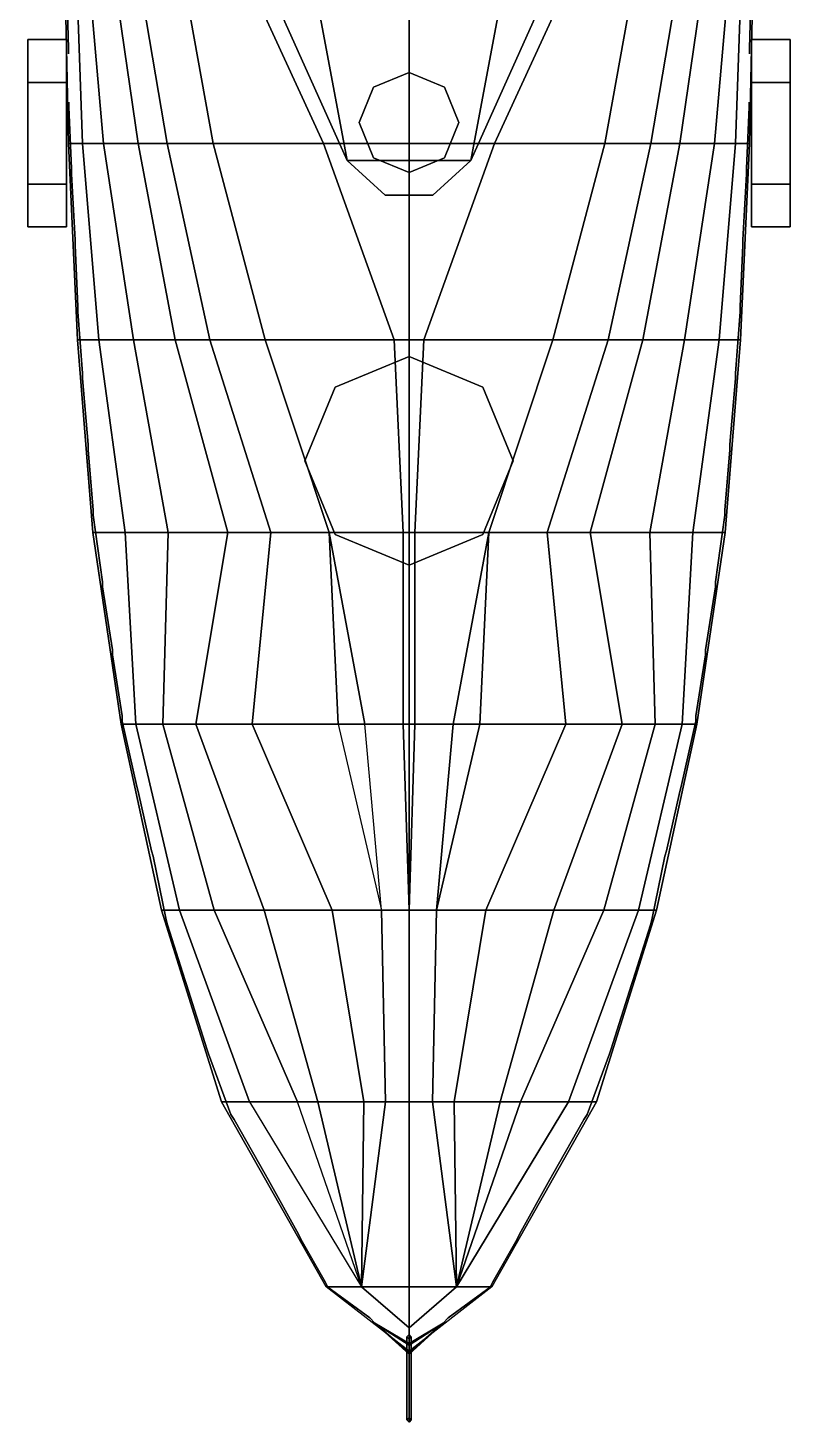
# Model space of a CAD drawing. Extents: x -9.3 to 9.3, y -48 to 46.6.
# Drawn here: x -8.92 to 8.92, y -47.95 to -15.31 of the extents above; entities that cross this region are included whole.
import ezdxf

# ---------------------------------------------------------------- set-up
doc = ezdxf.new("R2010")
doc.units = 0
doc.layers.get('0').update_dxf_attribs({"linetype": 'CONTINUOUS'})
doc.layers.add('RAILINGS', color=6, linetype='CONTINUOUS')
doc.layers.add('SUPERSTRUCTURE', color=3, linetype='CONTINUOUS')

msp = doc.modelspace()

# ---------------------------------------------------------------- linework, layer by layer
for points in [[(0, -31.99, 13.42), (0, -31.94, 13.38), (0, -3.11, 35.16), (0, -3.11, 35.21)], [(0, -3.11, 35.21), (0, -3.11, 35.16), (0, -31.94, 13.38), (0, -31.99, 13.42)], [(0, -3.11, 35.21), (0, -4.378, 34.253), (0, -32.45, 14.18), (0, -32.49, 14.24)], [(0, -32.49, 14.24), (0, -32.45, 14.18), (0, -4.378, 34.253), (0, -3.11, 35.21)], [(-8.06, -13.56, 3.21), (-7.8, -13.56, 0.05), (-7.64, -18.02, 0.05), (-7.97, -18.02, 3.21)], [(8.06, -13.56, 3.21), (-8.06, -13.56, 3.21), (-7.97, -18.02, 3.21), (7.97, -18.02, 3.21)], [(-7.8, -13.56, 0.05), (-7.54, -13.56, -1.85), (-7.15, -18.02, -1.85), (-7.64, -18.02, 0.05)], [(-7.54, -13.56, -1.85), (-6.99, -13.56, -2.88), (-6.34, -18.02, -2.88), (-7.15, -18.02, -1.85)], [(-6.99, -13.56, -2.88), (-6.42, -13.56, -3.41), (-5.66, -18.02, -3.41), (-6.34, -18.02, -2.88)], [(-6.42, -13.56, -3.41), (-5.39, -13.56, -3.97), (-4.58, -18.02, -3.97), (-5.66, -18.02, -3.41)], [(-5.39, -13.56, -3.97), (-4.05, -13.56, -4.44), (-2, -18.02, -4.44), (-4.58, -18.02, -3.97)], [(0, -18.02, -4.44), (-2, -18.02, -4.44), (-4.05, -13.56, -4.44), (0, -13.56, -4.44)], [(0, -13.56, -4.44), (4.05, -13.56, -4.44), (2, -18.02, -4.44), (0, -18.02, -4.44)], [(4.58, -18.02, -3.97), (2, -18.02, -4.44), (4.05, -13.56, -4.44), (5.39, -13.56, -3.97)], [(5.66, -18.02, -3.41), (4.58, -18.02, -3.97), (5.39, -13.56, -3.97), (6.42, -13.56, -3.41)], [(6.34, -18.02, -2.88), (5.66, -18.02, -3.41), (6.42, -13.56, -3.41), (6.99, -13.56, -2.88)], [(7.15, -18.02, -1.85), (6.34, -18.02, -2.88), (6.99, -13.56, -2.88), (7.54, -13.56, -1.85)], [(7.64, -18.02, 0.05), (7.15, -18.02, -1.85), (7.54, -13.56, -1.85), (7.8, -13.56, 0.05)], [(7.97, -18.02, 3.21), (7.64, -18.02, 0.05), (7.8, -13.56, 0.05), (8.06, -13.56, 3.21)], [(-8.02, -16.59, 3.21), (-8.02, -15.59, 3.21), (-8.92, -15.59, 3.21), (-8.92, -16.59, 3.21)], [(-8.92, -16.59, 3.21), (-8.92, -15.59, 3.21), (-8.02, -15.59, 3.21), (-8.02, -16.59, 3.21)], [(8.92, -16.59, 3.21), (8.92, -15.59, 3.21), (8.02, -15.59, 3.21), (8.02, -16.59, 3.21)], [(8.02, -16.59, 3.21), (8.02, -15.59, 3.21), (8.92, -15.59, 3.21), (8.92, -16.59, 3.21)], [(-8.02, -18.97, 0.28), (-8.02, -16.59, 3.21), (-8.92, -16.59, 3.21), (-8.92, -18.97, 0.28)], [(-8.92, -18.97, 0.28), (-8.92, -16.59, 3.21), (-8.02, -16.59, 3.21), (-8.02, -18.97, 0.28)], [(8.92, -18.97, 0.28), (8.92, -16.59, 3.21), (8.02, -16.59, 3.21), (8.02, -18.97, 0.28)], [(8.02, -18.97, 0.28), (8.02, -16.59, 3.21), (8.92, -16.59, 3.21), (8.92, -18.97, 0.28)], [(-7.97, -18.02, 3.21), (-7.64, -18.02, 0.05), (-7.26, -22.62, 0.05), (-7.76, -22.62, 3.21)], [(7.97, -18.02, 3.21), (-7.97, -18.02, 3.21), (-7.76, -22.62, 3.21), (7.76, -22.62, 3.21)], [(-7.64, -18.02, 0.05), (-7.15, -18.02, -1.85), (-6.45, -22.62, -1.85), (-7.26, -22.62, 0.05)], [(-7.15, -18.02, -1.85), (-6.34, -18.02, -2.88), (-5.47, -22.62, -2.88), (-6.45, -22.62, -1.85)], [(-6.34, -18.02, -2.88), (-5.66, -18.02, -3.41), (-4.66, -22.62, -3.41), (-5.47, -22.62, -2.88)], [(-5.66, -18.02, -3.41), (-4.58, -18.02, -3.97), (-3.37, -22.62, -3.97), (-4.66, -22.62, -3.41)], [(-4.58, -18.02, -3.97), (-2, -18.02, -4.44), (-0.35, -22.62, -4.44), (-3.37, -22.62, -3.97)], [(0, -22.62, -4.44), (-0.35, -22.62, -4.44), (-2, -18.02, -4.44), (0, -18.02, -4.44)], [(0, -18.02, -4.44), (2, -18.02, -4.44), (0.35, -22.62, -4.44), (0, -22.62, -4.44)], [(3.37, -22.62, -3.97), (0.35, -22.62, -4.44), (2, -18.02, -4.44), (4.58, -18.02, -3.97)], [(4.66, -22.62, -3.41), (3.37, -22.62, -3.97), (4.58, -18.02, -3.97), (5.66, -18.02, -3.41)], [(5.47, -22.62, -2.88), (4.66, -22.62, -3.41), (5.66, -18.02, -3.41), (6.34, -18.02, -2.88)], [(6.45, -22.62, -1.85), (5.47, -22.62, -2.88), (6.34, -18.02, -2.88), (7.15, -18.02, -1.85)], [(7.26, -22.62, 0.05), (6.45, -22.62, -1.85), (7.15, -18.02, -1.85), (7.64, -18.02, 0.05)], [(7.76, -22.62, 3.21), (7.26, -22.62, 0.05), (7.64, -18.02, 0.05), (7.97, -18.02, 3.21)], [(-8.02, -19.97, 0.28), (-8.02, -18.97, 0.28), (-8.92, -18.97, 0.28), (-8.92, -19.97, 0.28)], [(-8.92, -19.97, 0.28), (-8.92, -18.97, 0.28), (-8.02, -18.97, 0.28), (-8.02, -19.97, 0.28)], [(8.92, -19.97, 0.28), (8.92, -18.97, 0.28), (8.02, -18.97, 0.28), (8.02, -19.97, 0.28)], [(8.02, -19.97, 0.28), (8.02, -18.97, 0.28), (8.92, -18.97, 0.28), (8.92, -19.97, 0.28)], [(-7.76, -22.62, 3.21), (-7.26, -22.62, 0.05), (-6.64, -27.13, 0.05), (-7.4, -27.13, 3.21)], [(7.76, -22.62, 3.21), (-7.76, -22.62, 3.21), (-7.4, -27.13, 3.21), (7.4, -27.13, 3.21)], [(-7.26, -22.62, 0.05), (-6.45, -22.62, -1.85), (-5.64, -27.13, -1.85), (-6.64, -27.13, 0.05)], [(-6.45, -22.62, -1.85), (-5.47, -22.62, -2.88), (-4.24, -27.13, -2.88), (-5.64, -27.13, -1.85)], [(-5.47, -22.62, -2.88), (-4.66, -22.62, -3.41), (-3.23, -27.13, -3.41), (-4.24, -27.13, -2.88)], [(-4.66, -22.62, -3.41), (-3.37, -22.62, -3.97), (-1.87, -27.13, -3.97), (-3.23, -27.13, -3.41)], [(-3.37, -22.62, -3.97), (-0.35, -22.62, -4.44), (-0.14, -27.13, -4.44), (-1.87, -27.13, -3.97)], [(0, -27.13, -4.44), (-0.14, -27.13, -4.44), (-0.35, -22.62, -4.44), (0, -22.62, -4.44)], [(0, -22.62, -4.44), (0.35, -22.62, -4.44), (0.14, -27.13, -4.44), (0, -27.13, -4.44)], [(1.87, -27.13, -3.97), (0.14, -27.13, -4.44), (0.35, -22.62, -4.44), (3.37, -22.62, -3.97)], [(3.23, -27.13, -3.41), (1.87, -27.13, -3.97), (3.37, -22.62, -3.97), (4.66, -22.62, -3.41)], [(4.24, -27.13, -2.88), (3.23, -27.13, -3.41), (4.66, -22.62, -3.41), (5.47, -22.62, -2.88)], [(5.64, -27.13, -1.85), (4.24, -27.13, -2.88), (5.47, -22.62, -2.88), (6.45, -22.62, -1.85)], [(6.64, -27.13, 0.05), (5.64, -27.13, -1.85), (6.45, -22.62, -1.85), (7.26, -22.62, 0.05)], [(7.4, -27.13, 3.21), (6.64, -27.13, 0.05), (7.26, -22.62, 0.05), (7.76, -22.62, 3.21)], [(0, -23.01, 3.21), (-1.725, -23.725, 3.21), (-1.725, -23.725, 3.78), (0, -23.01, 3.78)], [(1.725, -23.725, 3.21), (0, -23.01, 3.21), (0, -23.01, 3.78), (1.725, -23.725, 3.78)], [(-1.725, -23.725, 3.21), (-2.44, -25.45, 3.21), (-2.44, -25.45, 3.78), (-1.725, -23.725, 3.78)], [(2.44, -25.45, 3.21), (1.725, -23.725, 3.21), (1.725, -23.725, 3.78), (2.44, -25.45, 3.78)], [(-2.44, -25.45, 3.21), (-1.725, -27.175, 3.21), (-1.725, -27.175, 3.78), (-2.44, -25.45, 3.78)], [(1.725, -27.175, 3.21), (2.44, -25.45, 3.21), (2.44, -25.45, 3.78), (1.725, -27.175, 3.78)], [(-7.4, -27.13, 3.21), (-6.64, -27.13, 0.05), (-6.39, -31.61, 1.62), (-6.74, -31.61, 3.21)], [(7.4, -27.13, 3.21), (-7.4, -27.13, 3.21), (-6.74, -31.61, 3.21), (6.74, -31.61, 3.21)], [(-6.64, -27.13, 0.05), (-5.64, -27.13, -1.85), (-5.76, -31.61, 0.05), (-6.39, -31.61, 1.62)], [(-5.64, -27.13, -1.85), (-4.24, -27.13, -2.88), (-4.99, -31.61, -1.07), (-5.76, -31.61, 0.05)], [(-4.24, -27.13, -2.88), (-3.23, -27.13, -3.41), (-3.67, -31.61, -2.2), (-4.99, -31.61, -1.07)], [(-3.23, -27.13, -3.41), (-1.87, -27.13, -3.97), (-1.66, -31.61, -3.41), (-3.67, -31.61, -2.2)], [(-1.87, -27.13, -3.97), (-1.87, -27.13, -3.97), (-1.03, -31.61, -3.67), (-1.66, -31.61, -3.41)], [(-1.87, -27.13, -3.97), (-0.14, -27.13, -4.44), (-0.14, -31.61, -4.38), (-1.03, -31.61, -3.67)], [(-1.725, -27.175, 3.21), (0, -27.89, 3.21), (0, -27.89, 3.78), (-1.725, -27.175, 3.78)], [(0, -31.61, -4.44), (-0.14, -31.61, -4.38), (-0.14, -27.13, -4.44), (0, -27.13, -4.44)], [(0, -27.13, -4.44), (0.14, -27.13, -4.44), (0.14, -31.61, -4.38), (0, -31.61, -4.44)], [(0, -27.89, 3.21), (1.725, -27.175, 3.21), (1.725, -27.175, 3.78), (0, -27.89, 3.78)], [(1.03, -31.61, -3.67), (0.14, -31.61, -4.38), (0.14, -27.13, -4.44), (1.87, -27.13, -3.97)], [(1.66, -31.61, -3.41), (1.03, -31.61, -3.67), (1.87, -27.13, -3.97)], [(3.67, -31.61, -2.2), (1.66, -31.61, -3.41), (1.87, -27.13, -3.97), (3.23, -27.13, -3.41)], [(4.99, -31.61, -1.07), (3.67, -31.61, -2.2), (3.23, -27.13, -3.41), (4.24, -27.13, -2.88)], [(5.76, -31.61, 0.05), (4.99, -31.61, -1.07), (4.24, -27.13, -2.88), (5.64, -27.13, -1.85)], [(6.39, -31.61, 1.62), (5.76, -31.61, 0.05), (5.64, -27.13, -1.85), (6.64, -27.13, 0.05)], [(6.74, -31.61, 3.21), (6.39, -31.61, 1.62), (6.64, -27.13, 0.05), (7.4, -27.13, 3.21)], [(-6.74, -31.61, 3.21), (-6.39, -31.61, 1.62), (-5.37, -35.97, 1.62), (-5.79, -35.97, 3.35)], [(6.74, -31.61, 3.21), (-6.74, -31.61, 3.21), (-5.79, -35.97, 3.35), (5.79, -35.97, 3.35)], [(-6.39, -31.61, 1.62), (-5.76, -31.61, 0.05), (-4.56, -35.97, 0.05), (-5.37, -35.97, 1.62)], [(-5.76, -31.61, 0.05), (-4.99, -31.61, -1.07), (-3.39, -35.97, -1.07), (-4.56, -35.97, 0.05)], [(-4.99, -31.61, -1.07), (-3.67, -31.61, -2.2), (-1.8, -35.97, -2.2), (-3.39, -35.97, -1.07)], [(-3.67, -31.61, -2.2), (-1.66, -31.61, -3.41), (-0.64, -35.97, -2.92), (-1.8, -35.97, -2.2)], [(-1.03, -31.61, -3.67), (-0.14, -31.61, -4.38), (0, -35.97, -3.67), (-0.64, -35.97, -2.92)], [(0, -35.97, -3.67), (0, -35.97, -3.67), (-0.14, -31.61, -4.38), (0, -31.61, -4.44)], [(0, -35.97, -3.67), (0, -35.97, -3.67), (0, -31.61, -4.44), (0.14, -31.61, -4.38)], [(0.64, -35.97, -2.92), (0, -35.97, -3.67), (0.14, -31.61, -4.38), (1.03, -31.61, -3.67)], [(1.8, -35.97, -2.2), (0.64, -35.97, -2.92), (1.66, -31.61, -3.41), (3.67, -31.61, -2.2)], [(0.64, -35.97, -2.92), (0.64, -35.97, -2.92), (1.03, -31.61, -3.67), (1.66, -31.61, -3.41)], [(3.39, -35.97, -1.07), (1.8, -35.97, -2.2), (3.67, -31.61, -2.2), (4.99, -31.61, -1.07)], [(4.56, -35.97, 0.05), (3.39, -35.97, -1.07), (4.99, -31.61, -1.07), (5.76, -31.61, 0.05)], [(5.37, -35.97, 1.62), (4.56, -35.97, 0.05), (5.76, -31.61, 0.05), (6.39, -31.61, 1.62)], [(5.79, -35.97, 3.35), (5.37, -35.97, 1.62), (6.39, -31.61, 1.62), (6.74, -31.61, 3.21)], [(0, -32.872, 13.288), (0, -32.9, 13.23), (0, -31.94, 13.38), (0, -31.99, 13.42)], [(0, -31.99, 13.42), (0, -31.94, 13.38), (0, -32.9, 13.23), (0, -32.872, 13.288)], [(0, -32.02, 13.41), (0, -31.99, 13.42), (0, -32.45, 14.18), (0, -32.49, 14.15)], [(0, -32.49, 14.15), (0, -32.45, 14.18), (0, -31.99, 13.42), (0, -32.02, 13.41)], [(0, -32.49, 14.24), (0, -32.45, 14.18), (0, -32.9, 13.23), (0, -32.927, 13.267)], [(0, -32.927, 13.267), (0, -32.9, 13.23), (0, -32.45, 14.18), (0, -32.49, 14.24)], [(0, -45.983, 3.727), (0, -45.968, 3.682), (0, -32.9, 13.23), (0, -32.927, 13.267)], [(0, -32.927, 13.267), (0, -32.9, 13.23), (0, -45.968, 3.682), (0, -45.983, 3.727)], [(-5.79, -35.97, 3.35), (-5.37, -35.97, 1.62), (-3.73, -40.45, 1.61), (-4.39, -40.45, 3.35)], [(5.79, -35.97, 3.35), (-5.79, -35.97, 3.35), (-4.39, -40.45, 3.35), (4.39, -40.45, 3.35)], [(-5.37, -35.97, 1.62), (-4.56, -35.97, 0.05), (-2.61, -40.45, 0.05), (-3.73, -40.45, 1.61)], [(-4.56, -35.97, 0.05), (-3.39, -35.97, -1.07), (-2.13, -40.45, -0.39), (-2.61, -40.45, 0.05)], [(-3.39, -35.97, -1.07), (-1.8, -35.97, -2.2), (-1.06, -40.45, -1), (-2.13, -40.45, -0.39)], [(-1.8, -35.97, -2.2), (-0.64, -35.97, -2.92), (-0.55, -40.45, -1.41), (-1.06, -40.45, -1)], [(-0.64, -35.97, -2.92), (0, -35.97, -3.67), (0, -40.45, -2.82), (-0.55, -40.45, -1.41)], [(0.55, -40.45, -1.41), (0, -40.45, -2.82), (0, -35.97, -3.67), (0.64, -35.97, -2.92)], [(1.06, -40.45, -1), (0.55, -40.45, -1.41), (0.64, -35.97, -2.92), (1.8, -35.97, -2.2)], [(2.13, -40.45, -0.39), (1.06, -40.45, -1), (1.8, -35.97, -2.2), (3.39, -35.97, -1.07)], [(2.61, -40.45, 0.05), (2.13, -40.45, -0.39), (3.39, -35.97, -1.07), (4.56, -35.97, 0.05)], [(3.73, -40.45, 1.61), (2.61, -40.45, 0.05), (4.56, -35.97, 0.05), (5.37, -35.97, 1.62)], [(4.39, -40.45, 3.35), (3.73, -40.45, 1.61), (5.37, -35.97, 1.62), (5.79, -35.97, 3.35)], [(0, -39.68, -4.48), (0, -39.4, -4.1), (0, -39.4, -3.41), (0, -39.68, -3.09)], [(0, -39.68, -3.09), (0, -39.4, -3.41), (0, -39.4, -4.1), (0, -39.68, -4.48)], [(0, -41.24, -3.09), (0, -39.68, -3.09), (0, -39.68, -4.48), (0, -41.24, -4.48)], [(0, -41.24, -4.48), (0, -39.68, -4.48), (0, -39.68, -3.09), (0, -41.24, -3.09)], [(-4.39, -40.45, 3.35), (-3.73, -40.45, 1.61), (-1.11, -44.78, 1.61), (-1.94, -44.78, 3.48)], [(4.39, -40.45, 3.35), (-4.39, -40.45, 3.35), (-1.94, -44.78, 3.48), (1.94, -44.78, 3.48)], [(-2.61, -40.45, 0.05), (-2.13, -40.45, -0.39), (-1.11, -44.78, 1.61)], [(-2.13, -40.45, -0.39), (-1.06, -40.45, -1), (-1.11, -44.78, 1.61)], [(-0.55, -40.45, -1.41), (0, -40.45, -2.82), (0, -44.78, 0.05), (-1.11, -44.78, 1.61)], [(-1.06, -40.45, -1), (-0.55, -40.45, -1.41), (-1.11, -44.78, 1.61)], [(1.11, -44.78, 1.61), (0, -44.78, 0.05), (0, -40.45, -2.82), (0.55, -40.45, -1.41)], [(1.11, -44.78, 1.61), (1.11, -44.78, 1.61), (0.55, -40.45, -1.41), (1.06, -40.45, -1)], [(1.11, -44.78, 1.61), (1.11, -44.78, 1.61), (1.06, -40.45, -1), (2.13, -40.45, -0.39)], [(1.94, -44.78, 3.48), (1.11, -44.78, 1.61), (3.73, -40.45, 1.61), (4.39, -40.45, 3.35)], [(1.11, -44.78, 1.61), (1.11, -44.78, 1.61), (2.61, -40.45, 0.05), (3.73, -40.45, 1.61)], [(1.11, -44.78, 1.61), (1.11, -44.78, 1.61), (2.13, -40.45, -0.39), (2.61, -40.45, 0.05)], [(0, -43.153, -1.028), (0, -41.24, -2.296), (0, -41.24, -4.48), (0, -42.87, -4.38)], [(0, -42.87, -4.38), (0, -41.24, -4.48), (0, -41.24, -2.296), (0, -43.153, -1.028)], [(0, -43.36, -4.22), (0, -42.87, -4.38), (0, -43.153, -1.028), (0, -43.36, -1.14)], [(0, -43.36, -1.14), (0, -43.153, -1.028), (0, -42.87, -4.38), (0, -43.36, -4.22)], [(-1.94, -44.78, 3.48), (-1.11, -44.78, 1.61), (0, -45.74, 1.72), (0, -46.29, 3.48)], [(-1.11, -44.78, 1.61), (0, -44.78, 0.05), (0, -45.45, 0.92), (0, -45.74, 1.72)], [(0, -45.74, 1.72), (0, -45.45, 0.92), (0, -44.78, 0.05), (1.11, -44.78, 1.61)], [(0, -46.29, 3.48), (0, -45.74, 1.72), (1.11, -44.78, 1.61), (1.94, -44.78, 3.48)], [(0, -45.9, 3.48), (-0.05, -45.95, 3.48), (-0.05, -47.9, 9.28), (0, -47.85, 9.28)], [(-0.05, -45.95, 3.48), (0, -46, 3.48), (0, -47.95, 9.28), (-0.05, -47.9, 9.28)], [(0.05, -45.95, 3.48), (0, -45.9, 3.48), (0, -47.85, 9.28), (0.05, -47.9, 9.28)], [(0, -46, 3.48), (0.05, -45.95, 3.48), (0.05, -47.9, 9.28), (0, -47.95, 9.28)], [(0, -47.95, 9.28), (0.05, -47.9, 9.28), (0, -47.85, 9.28), (-0.05, -47.9, 9.28)]]:
    msp.add_3dface(points)
at = {"layer": 'RAILINGS'}
for points in [[(-7.97, -15.8, 4.3), (-7.97, -15.8, 4.42), (-8.02, -14.09, 4.42), (-8.02, -14.09, 4.3)], [(-8.02, -14.09, 4.3), (-8.02, -14.09, 4.42), (-7.97, -15.8, 4.42), (-7.97, -15.8, 4.3)], [(-8.02, -14.09, 3.68), (-8.02, -14.09, 3.8), (-7.97, -15.8, 3.8), (-7.97, -15.8, 3.68)], [(-7.97, -15.8, 3.68), (-7.97, -15.8, 3.8), (-8.02, -14.09, 3.8), (-8.02, -14.09, 3.68)], [(7.97, -15.8, 3.68), (7.97, -15.8, 3.8), (8.02, -14.09, 3.8), (8.02, -14.09, 3.68)], [(8.02, -14.09, 3.68), (8.02, -14.09, 3.8), (7.97, -15.8, 3.8), (7.97, -15.8, 3.68)], [(8.02, -14.09, 4.3), (8.02, -14.09, 4.42), (7.97, -15.8, 4.42), (7.97, -15.8, 4.3)], [(7.97, -15.8, 4.3), (7.97, -15.8, 4.42), (8.02, -14.09, 4.42), (8.02, -14.09, 4.3)], [(-8.92, -15.66, 3.21), (-8.92, -15.59, 3.21), (-8.92, -15.59, 4.38), (-8.92, -15.66, 4.38)], [(-8.92, -15.66, 4.38), (-8.92, -15.59, 4.38), (-8.92, -15.59, 3.21), (-8.92, -15.66, 3.21)], [(-8.02, -15.59, 4.31), (-8.02, -15.59, 4.38), (-8.92, -15.59, 4.38), (-8.92, -15.59, 4.31)], [(-8.92, -15.59, 4.31), (-8.92, -15.59, 4.38), (-8.02, -15.59, 4.38), (-8.02, -15.59, 4.31)], [(-8.92, -16.52, 4.31), (-8.92, -16.52, 4.38), (-8.92, -15.66, 4.38), (-8.92, -15.66, 4.31)], [(-8.92, -15.66, 4.31), (-8.92, -15.66, 4.38), (-8.92, -16.52, 4.38), (-8.92, -16.52, 4.31)], [(8.02, -15.59, 4.31), (8.02, -15.59, 4.38), (8.92, -15.59, 4.38), (8.92, -15.59, 4.31)], [(8.92, -15.59, 4.31), (8.92, -15.59, 4.38), (8.02, -15.59, 4.38), (8.02, -15.59, 4.31)], [(8.92, -15.66, 4.38), (8.92, -15.59, 4.38), (8.92, -15.59, 3.21), (8.92, -15.66, 3.21)], [(8.92, -15.66, 3.21), (8.92, -15.59, 3.21), (8.92, -15.59, 4.38), (8.92, -15.66, 4.38)], [(8.92, -15.66, 4.31), (8.92, -15.66, 4.38), (8.92, -16.52, 4.38), (8.92, -16.52, 4.31)], [(8.92, -16.52, 4.31), (8.92, -16.52, 4.38), (8.92, -15.66, 4.38), (8.92, -15.66, 4.31)], [(-7.97, -15.92, 4.42), (-7.97, -15.8, 4.42), (-7.97, -15.8, 3.21), (-7.97, -15.92, 3.21)], [(-7.97, -15.92, 3.21), (-7.97, -15.8, 3.21), (-7.97, -15.8, 4.42), (-7.97, -15.92, 4.42)], [(7.97, -15.92, 3.21), (7.97, -15.8, 3.21), (7.97, -15.8, 4.42), (7.97, -15.92, 4.42)], [(7.97, -15.92, 4.42), (7.97, -15.8, 4.42), (7.97, -15.8, 3.21), (7.97, -15.92, 3.21)], [(-8.92, -16.59, 3.21), (-8.92, -16.52, 3.21), (-8.92, -16.52, 4.38), (-8.92, -16.59, 4.38)], [(-8.92, -16.59, 4.38), (-8.92, -16.52, 4.38), (-8.92, -16.52, 3.21), (-8.92, -16.59, 3.21)], [(-8.92, -16.59, 4.31), (-8.92, -16.59, 4.38), (-8.92, -17.09, 3.73), (-8.92, -17.09, 3.66)], [(-8.92, -17.09, 3.66), (-8.92, -17.09, 3.73), (-8.92, -16.59, 4.38), (-8.92, -16.59, 4.31)], [(8.92, -16.59, 3.21), (8.92, -16.52, 3.21), (8.92, -16.52, 4.38), (8.92, -16.59, 4.38)], [(8.92, -16.59, 4.38), (8.92, -16.52, 4.38), (8.92, -16.52, 3.21), (8.92, -16.59, 3.21)], [(8.92, -17.09, 3.66), (8.92, -17.09, 3.73), (8.92, -16.59, 4.38), (8.92, -16.59, 4.31)], [(8.92, -16.59, 4.31), (8.92, -16.59, 4.38), (8.92, -17.09, 3.73), (8.92, -17.09, 3.66)], [(-8.92, -17.16, 2.56), (-8.92, -17.09, 2.56), (-8.92, -17.09, 3.73), (-8.92, -17.16, 3.73)], [(-8.92, -17.16, 3.73), (-8.92, -17.09, 3.73), (-8.92, -17.09, 2.56), (-8.92, -17.16, 2.56)], [(-8.92, -17.16, 3.66), (-8.92, -17.16, 3.73), (-8.92, -17.77, 2.88), (-8.92, -17.77, 2.81)], [(-8.92, -17.77, 2.81), (-8.92, -17.77, 2.88), (-8.92, -17.16, 3.73), (-8.92, -17.16, 3.66)], [(-7.96, -17.17, 3.21), (-7.96, -17.05, 3.21), (-7.96, -17.05, 4.42), (-7.96, -17.17, 4.42)], [(-7.96, -17.17, 4.42), (-7.96, -17.05, 4.42), (-7.96, -17.05, 3.21), (-7.96, -17.17, 3.21)], [(-7.9, -18.61, 4.3), (-7.9, -18.61, 4.42), (-7.96, -17.17, 4.42), (-7.96, -17.17, 4.3)], [(-7.96, -17.17, 4.3), (-7.96, -17.17, 4.42), (-7.9, -18.61, 4.42), (-7.9, -18.61, 4.3)], [(-7.96, -17.17, 3.68), (-7.96, -17.17, 3.8), (-7.9, -18.61, 3.8), (-7.9, -18.61, 3.68)], [(-7.9, -18.61, 3.68), (-7.9, -18.61, 3.8), (-7.96, -17.17, 3.8), (-7.96, -17.17, 3.68)], [(7.96, -17.17, 4.3), (7.96, -17.17, 4.42), (7.9, -18.61, 4.42), (7.9, -18.61, 4.3)], [(7.9, -18.61, 4.3), (7.9, -18.61, 4.42), (7.96, -17.17, 4.42), (7.96, -17.17, 4.3)], [(7.9, -18.61, 3.68), (7.9, -18.61, 3.8), (7.96, -17.17, 3.8), (7.96, -17.17, 3.68)], [(7.96, -17.17, 3.68), (7.96, -17.17, 3.8), (7.9, -18.61, 3.8), (7.9, -18.61, 3.68)], [(7.96, -17.17, 4.42), (7.96, -17.05, 4.42), (7.96, -17.05, 3.21), (7.96, -17.17, 3.21)], [(7.96, -17.17, 3.21), (7.96, -17.05, 3.21), (7.96, -17.05, 4.42), (7.96, -17.17, 4.42)], [(8.92, -17.16, 3.73), (8.92, -17.09, 3.73), (8.92, -17.09, 2.56), (8.92, -17.16, 2.56)], [(8.92, -17.16, 2.56), (8.92, -17.09, 2.56), (8.92, -17.09, 3.73), (8.92, -17.16, 3.73)], [(8.92, -17.77, 2.81), (8.92, -17.77, 2.88), (8.92, -17.16, 3.73), (8.92, -17.16, 3.66)], [(8.92, -17.16, 3.66), (8.92, -17.16, 3.73), (8.92, -17.77, 2.88), (8.92, -17.77, 2.81)], [(-8.92, -17.84, 1.71), (-8.92, -17.77, 1.71), (-8.92, -17.77, 2.88), (-8.92, -17.84, 2.88)], [(-8.92, -17.84, 2.88), (-8.92, -17.77, 2.88), (-8.92, -17.77, 1.71), (-8.92, -17.84, 1.71)], [(-8.92, -18.48, 1.93), (-8.92, -18.48, 2), (-8.92, -17.84, 2.88), (-8.92, -17.84, 2.81)], [(-8.92, -17.84, 2.81), (-8.92, -17.84, 2.88), (-8.92, -18.48, 2), (-8.92, -18.48, 1.93)], [(8.92, -17.84, 2.88), (8.92, -17.77, 2.88), (8.92, -17.77, 1.71), (8.92, -17.84, 1.71)], [(8.92, -17.84, 1.71), (8.92, -17.77, 1.71), (8.92, -17.77, 2.88), (8.92, -17.84, 2.88)], [(8.92, -18.48, 1.93), (8.92, -18.48, 2), (8.92, -17.84, 2.88), (8.92, -17.84, 2.81)], [(8.92, -17.84, 2.81), (8.92, -17.84, 2.88), (8.92, -18.48, 2), (8.92, -18.48, 1.93)], [(-8.92, -18.55, 2), (-8.92, -18.48, 2), (-8.92, -18.48, 0.83), (-8.92, -18.55, 0.83)], [(-8.92, -18.55, 0.83), (-8.92, -18.48, 0.83), (-8.92, -18.48, 2), (-8.92, -18.55, 2)], [(-8.92, -18.55, 1.93), (-8.92, -18.55, 2), (-8.92, -19.06, 1.45), (-8.92, -19.06, 1.38)], [(-8.92, -19.06, 1.38), (-8.92, -19.06, 1.45), (-8.92, -18.55, 2), (-8.92, -18.55, 1.93)], [(8.92, -18.55, 2), (8.92, -18.48, 2), (8.92, -18.48, 0.83), (8.92, -18.55, 0.83)], [(8.92, -18.55, 0.83), (8.92, -18.48, 0.83), (8.92, -18.48, 2), (8.92, -18.55, 2)], [(8.92, -18.55, 1.93), (8.92, -18.55, 2), (8.92, -19.06, 1.45), (8.92, -19.06, 1.38)], [(8.92, -19.06, 1.38), (8.92, -19.06, 1.45), (8.92, -18.55, 2), (8.92, -18.55, 1.93)], [(-7.9, -18.73, 4.42), (-7.9, -18.61, 4.42), (-7.9, -18.61, 3.21), (-7.9, -18.73, 3.21)], [(-7.9, -18.73, 3.21), (-7.9, -18.61, 3.21), (-7.9, -18.61, 4.42), (-7.9, -18.73, 4.42)], [(-7.81, -20.28, 4.3), (-7.81, -20.28, 4.42), (-7.9, -18.73, 4.42), (-7.9, -18.73, 4.3)], [(-7.9, -18.73, 4.3), (-7.9, -18.73, 4.42), (-7.81, -20.28, 4.42), (-7.81, -20.28, 4.3)], [(-7.9, -18.73, 3.68), (-7.9, -18.73, 3.8), (-7.81, -20.28, 3.8), (-7.81, -20.28, 3.68)], [(-7.81, -20.28, 3.68), (-7.81, -20.28, 3.8), (-7.9, -18.73, 3.8), (-7.9, -18.73, 3.68)], [(7.81, -20.28, 3.68), (7.81, -20.28, 3.8), (7.9, -18.73, 3.8), (7.9, -18.73, 3.68)], [(7.9, -18.73, 3.68), (7.9, -18.73, 3.8), (7.81, -20.28, 3.8), (7.81, -20.28, 3.68)], [(7.9, -18.73, 4.3), (7.9, -18.73, 4.42), (7.81, -20.28, 4.42), (7.81, -20.28, 4.3)], [(7.81, -20.28, 4.3), (7.81, -20.28, 4.42), (7.9, -18.73, 4.42), (7.9, -18.73, 4.3)], [(7.9, -18.73, 3.21), (7.9, -18.61, 3.21), (7.9, -18.61, 4.42), (7.9, -18.73, 4.42)], [(7.9, -18.73, 4.42), (7.9, -18.61, 4.42), (7.9, -18.61, 3.21), (7.9, -18.73, 3.21)], [(-8.92, -19.13, 0.28), (-8.92, -19.06, 0.28), (-8.92, -19.06, 1.45), (-8.92, -19.13, 1.45)], [(-8.92, -19.13, 1.45), (-8.92, -19.06, 1.45), (-8.92, -19.06, 0.28), (-8.92, -19.13, 0.28)], [(-8.92, -19.9, 1.38), (-8.92, -19.9, 1.45), (-8.92, -19.13, 1.45), (-8.92, -19.13, 1.38)], [(-8.92, -19.13, 1.38), (-8.92, -19.13, 1.45), (-8.92, -19.9, 1.45), (-8.92, -19.9, 1.38)], [(8.92, -19.13, 0.28), (8.92, -19.06, 0.28), (8.92, -19.06, 1.45), (8.92, -19.13, 1.45)], [(8.92, -19.13, 1.45), (8.92, -19.06, 1.45), (8.92, -19.06, 0.28), (8.92, -19.13, 0.28)], [(8.92, -19.9, 1.38), (8.92, -19.9, 1.45), (8.92, -19.13, 1.45), (8.92, -19.13, 1.38)], [(8.92, -19.13, 1.38), (8.92, -19.13, 1.45), (8.92, -19.9, 1.45), (8.92, -19.9, 1.38)], [(-8.92, -19.97, 0.28), (-8.92, -19.9, 0.28), (-8.92, -19.9, 1.45), (-8.92, -19.97, 1.45)], [(-8.92, -19.97, 1.45), (-8.92, -19.9, 1.45), (-8.92, -19.9, 0.28), (-8.92, -19.97, 0.28)], [(8.92, -19.97, 0.28), (8.92, -19.9, 0.28), (8.92, -19.9, 1.45), (8.92, -19.97, 1.45)], [(8.92, -19.97, 1.45), (8.92, -19.9, 1.45), (8.92, -19.9, 0.28), (8.92, -19.97, 0.28)], [(-7.81, -20.4, 3.21), (-7.81, -20.28, 3.21), (-7.81, -20.28, 4.42), (-7.81, -20.4, 4.42)], [(-7.81, -20.4, 4.42), (-7.81, -20.28, 4.42), (-7.81, -20.28, 3.21), (-7.81, -20.4, 3.21)], [(-7.81, -20.4, 4.3), (-7.81, -20.4, 4.42), (-7.75, -21.84, 4.42), (-7.75, -21.84, 4.3)], [(-7.75, -21.84, 4.3), (-7.75, -21.84, 4.42), (-7.81, -20.4, 4.42), (-7.81, -20.4, 4.3)], [(-7.75, -21.84, 3.68), (-7.75, -21.84, 3.8), (-7.81, -20.4, 3.8), (-7.81, -20.4, 3.68)], [(-7.81, -20.4, 3.68), (-7.81, -20.4, 3.8), (-7.75, -21.84, 3.8), (-7.75, -21.84, 3.68)], [(7.81, -20.4, 3.68), (7.81, -20.4, 3.8), (7.75, -21.84, 3.8), (7.75, -21.84, 3.68)], [(7.75, -21.84, 3.68), (7.75, -21.84, 3.8), (7.81, -20.4, 3.8), (7.81, -20.4, 3.68)], [(7.75, -21.84, 4.3), (7.75, -21.84, 4.42), (7.81, -20.4, 4.42), (7.81, -20.4, 4.3)], [(7.81, -20.4, 4.3), (7.81, -20.4, 4.42), (7.75, -21.84, 4.42), (7.75, -21.84, 4.3)], [(7.81, -20.4, 4.42), (7.81, -20.28, 4.42), (7.81, -20.28, 3.21), (7.81, -20.4, 3.21)], [(7.81, -20.4, 3.21), (7.81, -20.28, 3.21), (7.81, -20.28, 4.42), (7.81, -20.4, 4.42)], [(-7.75, -21.96, 4.42), (-7.75, -21.84, 4.42), (-7.75, -21.84, 3.21), (-7.75, -21.96, 3.21)], [(-7.75, -21.96, 3.21), (-7.75, -21.84, 3.21), (-7.75, -21.84, 4.42), (-7.75, -21.96, 4.42)], [(7.75, -21.96, 3.21), (7.75, -21.84, 3.21), (7.75, -21.84, 4.42), (7.75, -21.96, 4.42)], [(7.75, -21.96, 4.42), (7.75, -21.84, 4.42), (7.75, -21.84, 3.21), (7.75, -21.96, 3.21)], [(-7.64, -23.4, 4.3), (-7.64, -23.4, 4.42), (-7.75, -21.96, 4.42), (-7.75, -21.96, 4.3)], [(-7.75, -21.96, 4.3), (-7.75, -21.96, 4.42), (-7.64, -23.4, 4.42), (-7.64, -23.4, 4.3)], [(-7.64, -23.4, 3.68), (-7.64, -23.4, 3.8), (-7.75, -21.96, 3.8), (-7.75, -21.96, 3.68)], [(-7.75, -21.96, 3.68), (-7.75, -21.96, 3.8), (-7.64, -23.4, 3.8), (-7.64, -23.4, 3.68)], [(7.75, -21.96, 3.68), (7.75, -21.96, 3.8), (7.64, -23.4, 3.8), (7.64, -23.4, 3.68)], [(7.64, -23.4, 3.68), (7.64, -23.4, 3.8), (7.75, -21.96, 3.8), (7.75, -21.96, 3.68)], [(7.75, -21.96, 4.3), (7.75, -21.96, 4.42), (7.64, -23.4, 4.42), (7.64, -23.4, 4.3)], [(7.64, -23.4, 4.3), (7.64, -23.4, 4.42), (7.75, -21.96, 4.42), (7.75, -21.96, 4.3)], [(-7.64, -23.52, 3.21), (-7.64, -23.4, 3.21), (-7.64, -23.4, 4.42), (-7.64, -23.52, 4.42)], [(-7.64, -23.52, 4.42), (-7.64, -23.4, 4.42), (-7.64, -23.4, 3.21), (-7.64, -23.52, 3.21)], [(7.64, -23.52, 4.42), (7.64, -23.4, 4.42), (7.64, -23.4, 3.21), (7.64, -23.52, 3.21)], [(7.64, -23.52, 3.21), (7.64, -23.4, 3.21), (7.64, -23.4, 4.42), (7.64, -23.52, 4.42)], [(-7.51, -25.07, 4.3), (-7.51, -25.07, 4.42), (-7.64, -23.52, 4.42), (-7.64, -23.52, 4.3)], [(-7.64, -23.52, 4.3), (-7.64, -23.52, 4.42), (-7.51, -25.07, 4.42), (-7.51, -25.07, 4.3)], [(-7.64, -23.52, 3.68), (-7.64, -23.52, 3.8), (-7.51, -25.07, 3.8), (-7.51, -25.07, 3.68)], [(-7.51, -25.07, 3.68), (-7.51, -25.07, 3.8), (-7.64, -23.52, 3.8), (-7.64, -23.52, 3.68)], [(7.51, -25.07, 3.68), (7.51, -25.07, 3.8), (7.64, -23.52, 3.8), (7.64, -23.52, 3.68)], [(7.64, -23.52, 3.68), (7.64, -23.52, 3.8), (7.51, -25.07, 3.8), (7.51, -25.07, 3.68)], [(7.64, -23.52, 4.3), (7.64, -23.52, 4.42), (7.51, -25.07, 4.42), (7.51, -25.07, 4.3)], [(7.51, -25.07, 4.3), (7.51, -25.07, 4.42), (7.64, -23.52, 4.42), (7.64, -23.52, 4.3)], [(-7.51, -25.19, 4.42), (-7.51, -25.07, 4.42), (-7.51, -25.07, 3.21), (-7.51, -25.19, 3.21)], [(-7.51, -25.19, 3.21), (-7.51, -25.07, 3.21), (-7.51, -25.07, 4.42), (-7.51, -25.19, 4.42)], [(7.51, -25.19, 3.21), (7.51, -25.07, 3.21), (7.51, -25.07, 4.42), (7.51, -25.19, 4.42)], [(7.51, -25.19, 4.42), (7.51, -25.07, 4.42), (7.51, -25.07, 3.21), (7.51, -25.19, 3.21)], [(-7.51, -25.19, 4.3), (-7.51, -25.19, 4.42), (-7.39, -26.6, 4.42), (-7.39, -26.6, 4.3)], [(-7.39, -26.6, 4.3), (-7.39, -26.6, 4.42), (-7.51, -25.19, 4.42), (-7.51, -25.19, 4.3)], [(-7.39, -26.6, 3.68), (-7.39, -26.6, 3.8), (-7.51, -25.19, 3.8), (-7.51, -25.19, 3.68)], [(-7.51, -25.19, 3.68), (-7.51, -25.19, 3.8), (-7.39, -26.6, 3.8), (-7.39, -26.6, 3.68)], [(7.39, -26.6, 4.3), (7.39, -26.6, 4.42), (7.51, -25.19, 4.42), (7.51, -25.19, 4.3)], [(7.51, -25.19, 4.3), (7.51, -25.19, 4.42), (7.39, -26.6, 4.42), (7.39, -26.6, 4.3)], [(7.51, -25.19, 3.68), (7.51, -25.19, 3.8), (7.39, -26.6, 3.8), (7.39, -26.6, 3.68)], [(7.39, -26.6, 3.68), (7.39, -26.6, 3.8), (7.51, -25.19, 3.8), (7.51, -25.19, 3.68)], [(-7.39, -26.72, 3.21), (-7.39, -26.6, 3.21), (-7.39, -26.6, 4.42), (-7.39, -26.72, 4.42)], [(-7.39, -26.72, 4.42), (-7.39, -26.6, 4.42), (-7.39, -26.6, 3.21), (-7.39, -26.72, 3.21)], [(-7.17, -28.28, 4.3), (-7.17, -28.28, 4.42), (-7.39, -26.72, 4.42), (-7.39, -26.72, 4.3)], [(-7.39, -26.72, 4.3), (-7.39, -26.72, 4.42), (-7.17, -28.28, 4.42), (-7.17, -28.28, 4.3)], [(-7.39, -26.72, 3.68), (-7.39, -26.72, 3.8), (-7.17, -28.28, 3.8), (-7.17, -28.28, 3.68)], [(-7.17, -28.28, 3.68), (-7.17, -28.28, 3.8), (-7.39, -26.72, 3.8), (-7.39, -26.72, 3.68)], [(7.17, -28.28, 3.68), (7.17, -28.28, 3.8), (7.39, -26.72, 3.8), (7.39, -26.72, 3.68)], [(7.39, -26.72, 3.68), (7.39, -26.72, 3.8), (7.17, -28.28, 3.8), (7.17, -28.28, 3.68)], [(7.39, -26.72, 4.3), (7.39, -26.72, 4.42), (7.17, -28.28, 4.42), (7.17, -28.28, 4.3)], [(7.17, -28.28, 4.3), (7.17, -28.28, 4.42), (7.39, -26.72, 4.42), (7.39, -26.72, 4.3)], [(7.39, -26.72, 4.42), (7.39, -26.6, 4.42), (7.39, -26.6, 3.21), (7.39, -26.72, 3.21)], [(7.39, -26.72, 3.21), (7.39, -26.6, 3.21), (7.39, -26.6, 4.42), (7.39, -26.72, 4.42)], [(-7.17, -28.4, 4.42), (-7.17, -28.28, 4.42), (-7.17, -28.28, 3.21), (-7.17, -28.4, 3.21)], [(-7.17, -28.4, 3.21), (-7.17, -28.28, 3.21), (-7.17, -28.28, 4.42), (-7.17, -28.4, 4.42)], [(7.17, -28.4, 3.21), (7.17, -28.28, 3.21), (7.17, -28.28, 4.42), (7.17, -28.4, 4.42)], [(7.17, -28.4, 4.42), (7.17, -28.28, 4.42), (7.17, -28.28, 3.21), (7.17, -28.4, 3.21)], [(-7.17, -28.4, 4.3), (-7.17, -28.4, 4.42), (-6.94, -29.87, 4.42), (-6.94, -29.87, 4.3)], [(-6.94, -29.87, 4.3), (-6.94, -29.87, 4.42), (-7.17, -28.4, 4.42), (-7.17, -28.4, 4.3)], [(-6.94, -29.87, 3.68), (-6.94, -29.87, 3.8), (-7.17, -28.4, 3.8), (-7.17, -28.4, 3.68)], [(-7.17, -28.4, 3.68), (-7.17, -28.4, 3.8), (-6.94, -29.87, 3.8), (-6.94, -29.87, 3.68)], [(7.17, -28.4, 3.68), (7.17, -28.4, 3.8), (6.94, -29.87, 3.8), (6.94, -29.87, 3.68)], [(6.94, -29.87, 3.68), (6.94, -29.87, 3.8), (7.17, -28.4, 3.8), (7.17, -28.4, 3.68)], [(6.94, -29.87, 4.3), (6.94, -29.87, 4.42), (7.17, -28.4, 4.42), (7.17, -28.4, 4.3)], [(7.17, -28.4, 4.3), (7.17, -28.4, 4.42), (6.94, -29.87, 4.42), (6.94, -29.87, 4.3)], [(-6.94, -29.99, 3.21), (-6.94, -29.87, 3.21), (-6.94, -29.87, 4.42), (-6.94, -29.99, 4.42)], [(-6.94, -29.99, 4.42), (-6.94, -29.87, 4.42), (-6.94, -29.87, 3.21), (-6.94, -29.99, 3.21)], [(-6.71, -31.42, 4.3), (-6.71, -31.42, 4.42), (-6.94, -29.99, 4.42), (-6.94, -29.99, 4.3)], [(-6.94, -29.99, 4.3), (-6.94, -29.99, 4.42), (-6.71, -31.42, 4.42), (-6.71, -31.42, 4.3)], [(-6.94, -29.99, 3.68), (-6.94, -29.99, 3.8), (-6.71, -31.42, 3.8), (-6.71, -31.42, 3.68)], [(-6.71, -31.42, 3.68), (-6.71, -31.42, 3.8), (-6.94, -29.99, 3.8), (-6.94, -29.99, 3.68)], [(6.71, -31.42, 3.68), (6.71, -31.42, 3.8), (6.94, -29.99, 3.8), (6.94, -29.99, 3.68)], [(6.94, -29.99, 3.68), (6.94, -29.99, 3.8), (6.71, -31.42, 3.8), (6.71, -31.42, 3.68)], [(6.94, -29.99, 4.3), (6.94, -29.99, 4.42), (6.71, -31.42, 4.42), (6.71, -31.42, 4.3)], [(6.71, -31.42, 4.3), (6.71, -31.42, 4.42), (6.94, -29.99, 4.42), (6.94, -29.99, 4.3)], [(6.94, -29.99, 4.42), (6.94, -29.87, 4.42), (6.94, -29.87, 3.21), (6.94, -29.99, 3.21)], [(6.94, -29.99, 3.21), (6.94, -29.87, 3.21), (6.94, -29.87, 4.42), (6.94, -29.99, 4.42)], [(-6.71, -31.54, 4.42), (-6.71, -31.42, 4.42), (-6.71, -31.42, 3.21), (-6.71, -31.54, 3.21)], [(-6.71, -31.54, 3.21), (-6.71, -31.42, 3.21), (-6.71, -31.42, 4.42), (-6.71, -31.54, 4.42)], [(-6.71, -31.54, 4.3), (-6.71, -31.54, 4.42), (-6.37, -33.07, 4.42), (-6.37, -33.07, 4.3)], [(-6.37, -33.07, 4.3), (-6.37, -33.07, 4.42), (-6.71, -31.54, 4.42), (-6.71, -31.54, 4.3)], [(-6.37, -33.07, 3.68), (-6.37, -33.07, 3.8), (-6.71, -31.54, 3.8), (-6.71, -31.54, 3.68)], [(-6.71, -31.54, 3.68), (-6.71, -31.54, 3.8), (-6.37, -33.07, 3.8), (-6.37, -33.07, 3.68)], [(6.37, -33.07, 4.3), (6.37, -33.07, 4.42), (6.71, -31.54, 4.42), (6.71, -31.54, 4.3)], [(6.71, -31.54, 4.3), (6.71, -31.54, 4.42), (6.37, -33.07, 4.42), (6.37, -33.07, 4.3)], [(6.71, -31.54, 3.68), (6.71, -31.54, 3.8), (6.37, -33.07, 3.8), (6.37, -33.07, 3.68)], [(6.37, -33.07, 3.68), (6.37, -33.07, 3.8), (6.71, -31.54, 3.8), (6.71, -31.54, 3.68)], [(6.71, -31.54, 3.21), (6.71, -31.42, 3.21), (6.71, -31.42, 4.42), (6.71, -31.54, 4.42)], [(6.71, -31.54, 4.42), (6.71, -31.42, 4.42), (6.71, -31.42, 3.21), (6.71, -31.54, 3.21)], [(-6.34, -33.19, 4.42), (-6.37, -33.07, 4.42), (-6.37, -33.07, 3.25), (-6.34, -33.19, 3.26)], [(-6.34, -33.19, 3.26), (-6.37, -33.07, 3.25), (-6.37, -33.07, 4.42), (-6.34, -33.19, 4.42)], [(-6.03, -34.58, 4.35), (-6.03, -34.58, 4.47), (-6.34, -33.19, 4.42), (-6.34, -33.19, 4.3)], [(-6.34, -33.19, 4.3), (-6.34, -33.19, 4.42), (-6.03, -34.58, 4.47), (-6.03, -34.58, 4.35)], [(-6.03, -34.58, 3.73), (-6.03, -34.58, 3.85), (-6.34, -33.19, 3.8), (-6.34, -33.19, 3.68)], [(-6.34, -33.19, 3.68), (-6.34, -33.19, 3.8), (-6.03, -34.58, 3.85), (-6.03, -34.58, 3.73)], [(6.34, -33.19, 3.68), (6.34, -33.19, 3.8), (6.03, -34.58, 3.85), (6.03, -34.58, 3.73)], [(6.03, -34.58, 3.73), (6.03, -34.58, 3.85), (6.34, -33.19, 3.8), (6.34, -33.19, 3.68)], [(6.34, -33.19, 4.3), (6.34, -33.19, 4.42), (6.03, -34.58, 4.47), (6.03, -34.58, 4.35)], [(6.03, -34.58, 4.35), (6.03, -34.58, 4.47), (6.34, -33.19, 4.42), (6.34, -33.19, 4.3)], [(6.34, -33.19, 3.26), (6.37, -33.07, 3.25), (6.37, -33.07, 4.42), (6.34, -33.19, 4.42)], [(6.34, -33.19, 4.42), (6.37, -33.07, 4.42), (6.37, -33.07, 3.25), (6.34, -33.19, 3.26)], [(-5.99, -34.7, 4.47), (-6.03, -34.58, 4.47), (-6.03, -34.58, 3.3), (-5.99, -34.7, 3.3)], [(-5.99, -34.7, 3.3), (-6.03, -34.58, 3.3), (-6.03, -34.58, 4.47), (-5.99, -34.7, 4.47)], [(5.99, -34.7, 3.3), (6.03, -34.58, 3.3), (6.03, -34.58, 4.47), (5.99, -34.7, 4.47)], [(5.99, -34.7, 4.47), (6.03, -34.58, 4.47), (6.03, -34.58, 3.3), (5.99, -34.7, 3.3)], [(-5.99, -34.7, 4.35), (-5.99, -34.7, 4.47), (-5.68, -36.19, 4.55), (-5.68, -36.19, 4.43)], [(-5.68, -36.19, 4.43), (-5.68, -36.19, 4.55), (-5.99, -34.7, 4.47), (-5.99, -34.7, 4.35)], [(-5.99, -34.7, 3.73), (-5.99, -34.7, 3.85), (-5.68, -36.19, 3.93), (-5.68, -36.19, 3.81)], [(-5.68, -36.19, 3.81), (-5.68, -36.19, 3.93), (-5.99, -34.7, 3.85), (-5.99, -34.7, 3.73)], [(5.68, -36.19, 3.81), (5.68, -36.19, 3.93), (5.99, -34.7, 3.85), (5.99, -34.7, 3.73)], [(5.99, -34.7, 3.73), (5.99, -34.7, 3.85), (5.68, -36.19, 3.93), (5.68, -36.19, 3.81)], [(5.68, -36.19, 4.43), (5.68, -36.19, 4.55), (5.99, -34.7, 4.47), (5.99, -34.7, 4.35)], [(5.99, -34.7, 4.35), (5.99, -34.7, 4.47), (5.68, -36.19, 4.55), (5.68, -36.19, 4.43)], [(-5.65, -36.31, 3.35), (-5.68, -36.19, 3.35), (-5.68, -36.19, 4.55), (-5.65, -36.31, 4.55)], [(-5.65, -36.31, 4.55), (-5.68, -36.19, 4.55), (-5.68, -36.19, 3.35), (-5.65, -36.31, 3.35)], [(5.65, -36.31, 4.55), (5.68, -36.19, 4.55), (5.68, -36.19, 3.35), (5.65, -36.31, 3.35)], [(5.65, -36.31, 3.35), (5.68, -36.19, 3.35), (5.68, -36.19, 4.55), (5.65, -36.31, 4.55)], [(-5.25, -37.59, 4.43), (-5.25, -37.59, 4.55), (-5.65, -36.31, 4.55), (-5.65, -36.31, 4.43)], [(-5.65, -36.31, 4.43), (-5.65, -36.31, 4.55), (-5.25, -37.59, 4.55), (-5.25, -37.59, 4.43)], [(-5.65, -36.31, 3.81), (-5.65, -36.31, 3.93), (-5.25, -37.59, 3.93), (-5.25, -37.59, 3.81)], [(-5.25, -37.59, 3.81), (-5.25, -37.59, 3.93), (-5.65, -36.31, 3.93), (-5.65, -36.31, 3.81)], [(5.25, -37.59, 3.81), (5.25, -37.59, 3.93), (5.65, -36.31, 3.93), (5.65, -36.31, 3.81)], [(5.65, -36.31, 3.81), (5.65, -36.31, 3.93), (5.25, -37.59, 3.93), (5.25, -37.59, 3.81)], [(5.65, -36.31, 4.43), (5.65, -36.31, 4.55), (5.25, -37.59, 4.55), (5.25, -37.59, 4.43)], [(5.25, -37.59, 4.43), (5.25, -37.59, 4.55), (5.65, -36.31, 4.55), (5.65, -36.31, 4.43)], [(-5.21, -37.71, 4.55), (-5.25, -37.59, 4.55), (-5.25, -37.59, 3.35), (-5.21, -37.71, 3.35)], [(-5.21, -37.71, 3.35), (-5.25, -37.59, 3.35), (-5.25, -37.59, 4.55), (-5.21, -37.71, 4.55)], [(-5.21, -37.71, 4.43), (-5.21, -37.71, 4.55), (-4.73, -39.21, 4.55), (-4.73, -39.21, 4.43)], [(-4.73, -39.21, 4.43), (-4.73, -39.21, 4.55), (-5.21, -37.71, 4.55), (-5.21, -37.71, 4.43)], [(-5.21, -37.71, 3.81), (-5.21, -37.71, 3.93), (-4.73, -39.21, 3.93), (-4.73, -39.21, 3.81)], [(-4.73, -39.21, 3.81), (-4.73, -39.21, 3.93), (-5.21, -37.71, 3.93), (-5.21, -37.71, 3.81)], [(4.73, -39.21, 3.81), (4.73, -39.21, 3.93), (5.21, -37.71, 3.93), (5.21, -37.71, 3.81)], [(5.21, -37.71, 3.81), (5.21, -37.71, 3.93), (4.73, -39.21, 3.93), (4.73, -39.21, 3.81)], [(4.73, -39.21, 4.43), (4.73, -39.21, 4.55), (5.21, -37.71, 4.55), (5.21, -37.71, 4.43)], [(5.21, -37.71, 4.43), (5.21, -37.71, 4.55), (4.73, -39.21, 4.55), (4.73, -39.21, 4.43)], [(5.21, -37.71, 3.35), (5.25, -37.59, 3.35), (5.25, -37.59, 4.55), (5.21, -37.71, 4.55)], [(5.21, -37.71, 4.55), (5.25, -37.59, 4.55), (5.25, -37.59, 3.35), (5.21, -37.71, 3.35)], [(-4.69, -39.33, 4.55), (-4.73, -39.21, 4.55), (-4.73, -39.21, 3.35), (-4.69, -39.33, 3.35)], [(-4.69, -39.33, 3.35), (-4.73, -39.21, 3.35), (-4.73, -39.21, 4.55), (-4.69, -39.33, 4.55)], [(-4.17, -40.75, 4.44), (-4.17, -40.75, 4.56), (-4.69, -39.33, 4.55), (-4.69, -39.33, 4.43)], [(-4.69, -39.33, 4.43), (-4.69, -39.33, 4.55), (-4.17, -40.75, 4.56), (-4.17, -40.75, 4.44)], [(-4.17, -40.75, 3.82), (-4.17, -40.75, 3.94), (-4.69, -39.33, 3.93), (-4.69, -39.33, 3.81)], [(-4.69, -39.33, 3.81), (-4.69, -39.33, 3.93), (-4.17, -40.75, 3.94), (-4.17, -40.75, 3.82)], [(4.69, -39.33, 3.81), (4.69, -39.33, 3.93), (4.17, -40.75, 3.94), (4.17, -40.75, 3.82)], [(4.17, -40.75, 3.82), (4.17, -40.75, 3.94), (4.69, -39.33, 3.93), (4.69, -39.33, 3.81)], [(4.69, -39.33, 4.43), (4.69, -39.33, 4.55), (4.17, -40.75, 4.56), (4.17, -40.75, 4.44)], [(4.17, -40.75, 4.44), (4.17, -40.75, 4.56), (4.69, -39.33, 4.55), (4.69, -39.33, 4.43)], [(4.69, -39.33, 3.35), (4.73, -39.21, 3.35), (4.73, -39.21, 4.55), (4.69, -39.33, 4.55)], [(4.69, -39.33, 4.55), (4.73, -39.21, 4.55), (4.73, -39.21, 3.35), (4.69, -39.33, 3.35)], [(-4.09, -40.87, 3.36), (-4.17, -40.75, 3.35), (-4.17, -40.75, 4.56), (-4.09, -40.87, 4.56)], [(-4.09, -40.87, 4.56), (-4.17, -40.75, 4.56), (-4.17, -40.75, 3.35), (-4.09, -40.87, 3.36)], [(4.09, -40.87, 4.56), (4.17, -40.75, 4.56), (4.17, -40.75, 3.35), (4.09, -40.87, 3.36)], [(4.09, -40.87, 3.36), (4.17, -40.75, 3.35), (4.17, -40.75, 4.56), (4.09, -40.87, 4.56)], [(-4.09, -40.87, 4.44), (-4.09, -40.87, 4.56), (-3.37, -42.15, 4.56), (-3.37, -42.15, 4.44)], [(-3.37, -42.15, 4.44), (-3.37, -42.15, 4.56), (-4.09, -40.87, 4.56), (-4.09, -40.87, 4.44)], [(-3.37, -42.15, 3.82), (-3.37, -42.15, 3.94), (-4.09, -40.87, 3.94), (-4.09, -40.87, 3.82)], [(-4.09, -40.87, 3.82), (-4.09, -40.87, 3.94), (-3.37, -42.15, 3.94), (-3.37, -42.15, 3.82)], [(4.09, -40.87, 3.82), (4.09, -40.87, 3.94), (3.37, -42.15, 3.94), (3.37, -42.15, 3.82)], [(3.37, -42.15, 3.82), (3.37, -42.15, 3.94), (4.09, -40.87, 3.94), (4.09, -40.87, 3.82)], [(3.37, -42.15, 4.44), (3.37, -42.15, 4.56), (4.09, -40.87, 4.56), (4.09, -40.87, 4.44)], [(4.09, -40.87, 4.44), (4.09, -40.87, 4.56), (3.37, -42.15, 4.56), (3.37, -42.15, 4.44)], [(-3.3, -42.27, 4.56), (-3.37, -42.15, 4.56), (-3.37, -42.15, 3.4), (-3.3, -42.27, 3.4)], [(-3.3, -42.27, 3.4), (-3.37, -42.15, 3.4), (-3.37, -42.15, 4.56), (-3.3, -42.27, 4.56)], [(-2.59, -43.55, 4.44), (-2.59, -43.55, 4.56), (-3.3, -42.27, 4.56), (-3.3, -42.27, 4.44)], [(-3.3, -42.27, 4.44), (-3.3, -42.27, 4.56), (-2.59, -43.55, 4.56), (-2.59, -43.55, 4.44)], [(-3.3, -42.27, 3.82), (-3.3, -42.27, 3.94), (-2.59, -43.55, 3.94), (-2.59, -43.55, 3.82)], [(-2.59, -43.55, 3.82), (-2.59, -43.55, 3.94), (-3.3, -42.27, 3.94), (-3.3, -42.27, 3.82)], [(2.59, -43.55, 3.82), (2.59, -43.55, 3.94), (3.3, -42.27, 3.94), (3.3, -42.27, 3.82)], [(3.3, -42.27, 3.82), (3.3, -42.27, 3.94), (2.59, -43.55, 3.94), (2.59, -43.55, 3.82)], [(3.3, -42.27, 4.44), (3.3, -42.27, 4.56), (2.59, -43.55, 4.56), (2.59, -43.55, 4.44)], [(2.59, -43.55, 4.44), (2.59, -43.55, 4.56), (3.3, -42.27, 4.56), (3.3, -42.27, 4.44)], [(3.3, -42.27, 3.4), (3.37, -42.15, 3.4), (3.37, -42.15, 4.56), (3.3, -42.27, 4.56)], [(3.3, -42.27, 4.56), (3.37, -42.15, 4.56), (3.37, -42.15, 3.4), (3.3, -42.27, 3.4)], [(-2.53, -43.67, 4.56), (-2.59, -43.55, 4.56), (-2.59, -43.55, 3.44), (-2.53, -43.67, 3.44)], [(-2.53, -43.67, 3.44), (-2.59, -43.55, 3.44), (-2.59, -43.55, 4.56), (-2.53, -43.67, 4.56)], [(-1.96, -44.67, 4.57), (-1.96, -44.67, 4.69), (-2.53, -43.67, 4.56), (-2.53, -43.67, 4.44)], [(-2.53, -43.67, 4.44), (-2.53, -43.67, 4.56), (-1.96, -44.67, 4.69), (-1.96, -44.67, 4.57)], [(-1.96, -44.67, 3.95), (-1.96, -44.67, 4.07), (-2.53, -43.67, 3.94), (-2.53, -43.67, 3.82)], [(-2.53, -43.67, 3.82), (-2.53, -43.67, 3.94), (-1.96, -44.67, 4.07), (-1.96, -44.67, 3.95)], [(2.53, -43.67, 3.82), (2.53, -43.67, 3.94), (1.96, -44.67, 4.07), (1.96, -44.67, 3.95)], [(1.96, -44.67, 3.95), (1.96, -44.67, 4.07), (2.53, -43.67, 3.94), (2.53, -43.67, 3.82)], [(2.53, -43.67, 4.44), (2.53, -43.67, 4.56), (1.96, -44.67, 4.69), (1.96, -44.67, 4.57)], [(1.96, -44.67, 4.57), (1.96, -44.67, 4.69), (2.53, -43.67, 4.56), (2.53, -43.67, 4.44)], [(2.53, -43.67, 3.44), (2.59, -43.55, 3.44), (2.59, -43.55, 4.56), (2.53, -43.67, 4.56)], [(2.53, -43.67, 4.56), (2.59, -43.55, 4.56), (2.59, -43.55, 3.44), (2.53, -43.67, 3.44)], [(-1.9, -44.79, 3.48), (-1.96, -44.67, 3.48), (-1.96, -44.67, 4.69), (-1.9, -44.79, 4.69)], [(-1.9, -44.79, 4.69), (-1.96, -44.67, 4.69), (-1.96, -44.67, 3.48), (-1.9, -44.79, 3.48)], [(1.9, -44.79, 4.69), (1.96, -44.67, 4.69), (1.96, -44.67, 3.48), (1.9, -44.79, 3.48)], [(1.9, -44.79, 3.48), (1.96, -44.67, 3.48), (1.96, -44.67, 4.69), (1.9, -44.79, 4.69)], [(-1.9, -44.79, 4.57), (-1.9, -44.79, 4.69), (-0.92, -45.51, 4.69), (-0.92, -45.51, 4.57)], [(-0.92, -45.51, 4.57), (-0.92, -45.51, 4.69), (-1.9, -44.79, 4.69), (-1.9, -44.79, 4.57)], [(-0.92, -45.51, 3.95), (-0.92, -45.51, 4.07), (-1.9, -44.79, 4.07), (-1.9, -44.79, 3.95)], [(-1.9, -44.79, 3.95), (-1.9, -44.79, 4.07), (-0.92, -45.51, 4.07), (-0.92, -45.51, 3.95)], [(1.9, -44.79, 3.95), (1.9, -44.79, 4.07), (0.92, -45.51, 4.07), (0.92, -45.51, 3.95)], [(0.92, -45.51, 3.95), (0.92, -45.51, 4.07), (1.9, -44.79, 4.07), (1.9, -44.79, 3.95)], [(0.92, -45.51, 4.57), (0.92, -45.51, 4.69), (1.9, -44.79, 4.69), (1.9, -44.79, 4.57)], [(1.9, -44.79, 4.57), (1.9, -44.79, 4.69), (0.92, -45.51, 4.69), (0.92, -45.51, 4.57)], [(-0.8, -45.63, 3.48), (-0.92, -45.51, 3.48), (-0.92, -45.51, 4.69), (-0.8, -45.63, 4.69)], [(-0.8, -45.63, 4.69), (-0.92, -45.51, 4.69), (-0.92, -45.51, 3.48), (-0.8, -45.63, 3.48)], [(-0.8, -45.63, 3.95), (-0.8, -45.63, 4.07), (0, -46.15, 4.07), (0, -46.11, 3.95)], [(0, -46.11, 3.95), (0, -46.15, 4.07), (-0.8, -45.63, 4.07), (-0.8, -45.63, 3.95)], [(0, -46.32, 4.57), (0, -46.36, 4.69), (-0.8, -45.63, 4.69), (-0.8, -45.63, 4.57)], [(-0.8, -45.63, 4.57), (-0.8, -45.63, 4.69), (0, -46.36, 4.69), (0, -46.32, 4.57)], [(0, -46.11, 3.95), (0, -46.15, 4.07), (0.8, -45.63, 4.07), (0.8, -45.63, 3.95)], [(0.8, -45.63, 3.95), (0.8, -45.63, 4.07), (0, -46.15, 4.07), (0, -46.11, 3.95)], [(0.8, -45.63, 4.57), (0.8, -45.63, 4.69), (0, -46.36, 4.69), (0, -46.32, 4.57)], [(0, -46.32, 4.57), (0, -46.36, 4.69), (0.8, -45.63, 4.69), (0.8, -45.63, 4.57)], [(0.8, -45.63, 4.69), (0.92, -45.51, 4.69), (0.92, -45.51, 3.48), (0.8, -45.63, 3.48)], [(0.8, -45.63, 3.48), (0.92, -45.51, 3.48), (0.92, -45.51, 4.69), (0.8, -45.63, 4.69)]]:
    msp.add_3dface(points, dxfattribs=at)
at = {"layer": 'SUPERSTRUCTURE'}
for points in [[(-4.96, -10.6, 3.21), (-1.45, -18.42, 3.21), (-1.45, -18.42, 5.61), (-4.96, -10.6, 5.61)], [(-2.33, -13.71, 5.61), (-4.96, -10.6, 5.61), (-1.45, -18.42, 5.61), (-2.33, -13.71, 5.61)], [(1.45, -18.42, 5.61), (1.45, -18.42, 3.21), (4.96, -10.6, 3.21), (4.96, -10.6, 5.61)], [(4.96, -10.6, 5.61), (2.33, -13.71, 5.61), (1.45, -18.42, 5.61), (4.96, -10.6, 5.61)], [(-2.33, -13.71, 5.61), (-1.45, -18.42, 5.61), (1.45, -18.42, 5.61), (2.33, -13.71, 5.61)], [(0, -16.36, 5.61), (-0.827, -16.703, 5.61), (-0.827, -16.703, 5.83), (0, -16.36, 5.83)], [(0.827, -16.703, 5.61), (0, -16.36, 5.61), (0, -16.36, 5.83), (0.827, -16.703, 5.83)], [(-0.827, -16.703, 5.61), (-1.17, -17.53, 5.61), (-1.17, -17.53, 5.83), (-0.827, -16.703, 5.83)], [(1.17, -17.53, 5.61), (0.827, -16.703, 5.61), (0.827, -16.703, 5.83), (1.17, -17.53, 5.83)], [(-1.17, -17.53, 5.61), (-0.827, -18.357, 5.61), (-0.827, -18.357, 5.83), (-1.17, -17.53, 5.83)], [(0.827, -18.357, 5.61), (1.17, -17.53, 5.61), (1.17, -17.53, 5.83), (0.827, -18.357, 5.83)], [(-1.45, -18.42, 5.61), (-0.56, -19.23, 5.61), (0.56, -19.23, 5.61), (1.45, -18.42, 5.61)], [(-1.45, -18.42, 3.21), (-0.56, -19.23, 3.21), (-0.56, -19.23, 5.61), (-1.45, -18.42, 5.61)], [(-0.827, -18.357, 5.61), (0, -18.7, 5.61), (0, -18.7, 5.83), (-0.827, -18.357, 5.83)], [(0, -18.7, 5.61), (0.827, -18.357, 5.61), (0.827, -18.357, 5.83), (0, -18.7, 5.83)], [(0.56, -19.23, 5.61), (0.56, -19.23, 3.21), (1.45, -18.42, 3.21), (1.45, -18.42, 5.61)], [(-0.56, -19.23, 5.61), (-0.56, -19.23, 3.21), (0.56, -19.23, 3.21), (0.56, -19.23, 5.61)]]:
    msp.add_3dface(points, dxfattribs=at)

doc.saveas('drawing.dxf')
